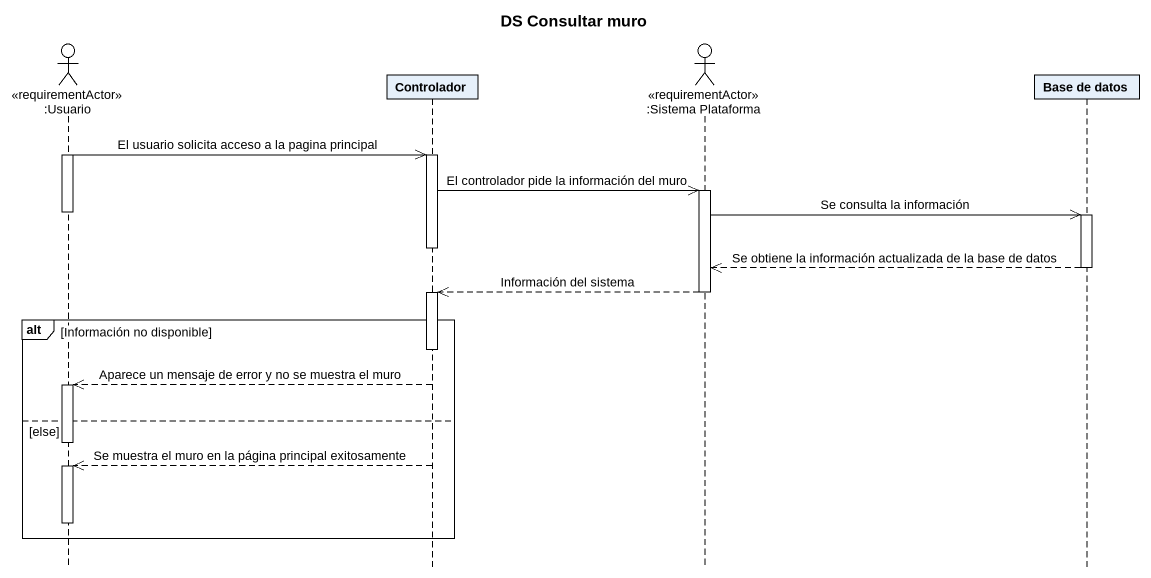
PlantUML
@startuml
title DS Consultar muro
hide footbox
actor ":Usuario" as Usuario <<requirementActor>>
participant Controlador
actor ":Sistema Plataforma" as Sistema_Plataforma <<requirementActor>>
participant "Base de datos" as Base_de_datos

activate Usuario
Usuario ->> Controlador : El usuario solicita acceso a la pagina principal
activate Controlador
Controlador ->> Sistema_Plataforma : El controlador pide la información del muro
activate Sistema_Plataforma
deactivate Usuario
Sistema_Plataforma ->> Base_de_datos : Se consulta la información
activate Base_de_datos
deactivate Controlador
Base_de_datos -->> Sistema_Plataforma : Se obtiene la información actualizada de la base de datos
deactivate Base_de_datos
Sistema_Plataforma -->> Controlador : Información del sistema
deactivate Sistema_Plataforma
activate Controlador
alt Información no disponible
  deactivate Controlador
  Controlador -->> Usuario : Aparece un mensaje de error y no se muestra el muro
  activate Usuario
else else
  deactivate Usuario
  Controlador -->> Usuario : Se muestra el muro en la página principal exitosamente
  activate Usuario
  deactivate Usuario
end
@enduml
